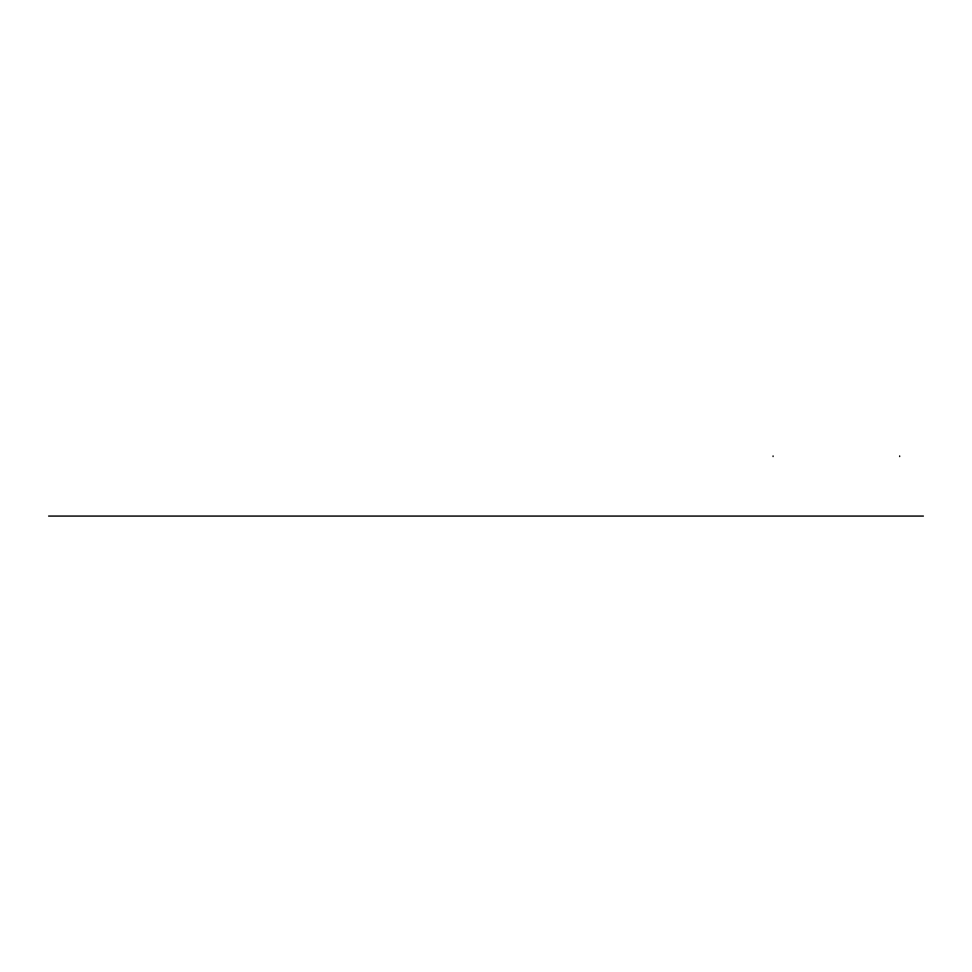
<?xml version="1.0" encoding="UTF-8"?>
<svg xmlns="http://www.w3.org/2000/svg" width="972" height="972" viewBox="0 0 972 972"><rect width="100%" height="100%" fill="white"/><g stroke="black" fill="none" stroke-linecap="round" stroke-linejoin="round"><path stroke-width="1.46" d="M48.6 516.071L923.4 516.071M899.659 455.929L899.659 456.561M773.068 455.929L773.068 456.561"/></g></svg>
